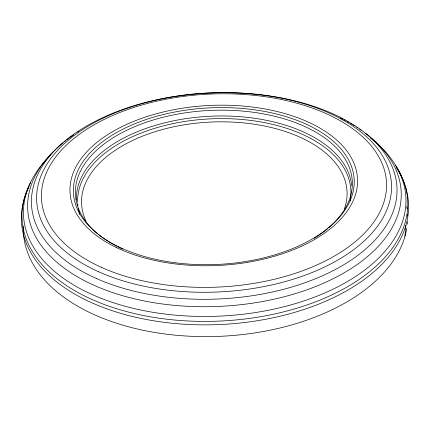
<?xml version="1.0" encoding="UTF-8"?>
<svg xmlns="http://www.w3.org/2000/svg" width="429" height="429" viewBox="0 0 429 429"><rect width="100%" height="100%" fill="white"/><g stroke="black" fill="none" stroke-linecap="round" stroke-linejoin="round"><path stroke-width="0.64" d="M404.955 236.331L405.888 225.348M85.998 221.144A132.872 75.729 -2.6 0 1 210.349 122.083A132.872 75.729 -2.6 0 1 344.428 208.821M79.853 214.645A136.733 77.724 -2.6 0 1 78.255 208.204M77.89 205.641A136.733 77.724 -2.6 0 1 77.719 203.727M77.649 202.434A136.733 77.724 -2.6 0 1 220.436 118.608A136.733 77.724 -2.6 0 1 350.026 201.094M76.421 200.07A137.854 78.024 -2.6 0 1 208.918 116.307A137.854 78.024 -2.6 0 1 351.7 185.65M97.238 233.387A138.599 77.558 -2.6 0 1 124.083 131.59A138.599 77.558 -2.6 0 1 306.22 127.172A138.599 77.558 -2.6 0 1 328.614 227.772M327.611 228.619A138.599 77.558 -2.6 0 1 314.125 238.309M122.71 249.163A138.599 77.558 -2.6 0 1 118.206 246.997M116.945 246.353A138.599 77.558 -2.6 0 1 98.257 234.229M365.406 133.188A186.947 106.124 -2.6 0 1 343.935 272.941A186.947 106.124 -2.6 0 1 98.606 287.264A186.947 106.124 -2.6 0 1 53.496 151.399M54.386 150.52A186.947 106.124 -2.6 0 1 55.754 149.212M56.682 148.343A186.947 106.124 -2.6 0 1 63.042 142.809M64.586 141.565A186.947 106.124 -2.6 0 1 65.632 140.744M66.683 139.929A186.947 106.124 -2.6 0 1 73.777 134.813M77.746 132.191A186.947 106.124 -2.6 0 1 78.898 131.456M340.213 117.991A186.947 106.124 -2.6 0 1 342.669 119.208M343.892 119.83A186.947 106.124 -2.6 0 1 345.104 120.463M346.916 121.428A186.947 106.124 -2.6 0 1 348.707 122.415M350.482 123.413A186.947 106.124 -2.6 0 1 352.236 124.437M353.389 125.123A186.947 106.124 -2.6 0 1 354.542 125.826M356.805 127.241A186.947 106.124 -2.6 0 1 357.92 127.96M359.577 129.054A186.947 106.124 -2.6 0 1 361.202 130.164M370.447 137.999A191.409 109.738 -2.6 0 1 346.192 282.244A191.409 109.738 -2.6 0 1 95.265 295.908A191.409 109.738 -2.6 0 1 50.257 155.427M395.511 165.331A193.05 111.293 -2.6 0 1 220.672 321.031A193.05 111.293 -2.6 0 1 30.464 182.738M405.512 186.84A193.726 112.173 -2.6 0 1 204.799 324.871A193.726 112.173 -2.6 0 1 29.102 186.701M396.214 167.541A193.726 112.173 -2.6 0 1 405.105 185.58M407.518 221.509A192.321 113.412 -2.6 0 1 407.298 224.201M406.762 228.244A192.321 113.412 -2.6 0 1 203.914 336.62A192.321 113.412 -2.6 0 1 23.322 225.97M406.756 206.413A192.321 113.412 -2.6 0 1 407.132 208.977M407.577 214.194A192.321 113.412 -2.6 0 1 407.641 216.173M118.736 246.852A140.535 78.373 -2.6 0 0 350.842 198.959A140.535 78.373 -2.6 0 0 171.772 112.618A140.535 78.373 -2.6 0 0 118.736 246.852M116.774 247.71A143.903 80.116 -2.6 0 0 354.198 198.305A143.903 80.116 -2.6 0 0 170.292 110.414A143.903 80.116 -2.6 0 0 116.774 247.71M101.249 267.278A172.699 96.595 -2.6 0 0 383.515 203.384A172.699 96.595 -2.6 0 0 157.196 101.072A172.699 96.595 -2.6 0 0 101.249 267.278M98.793 271.836A177.59 99.582 -2.6 0 0 388.561 205.234A177.59 99.582 -2.6 0 0 154.864 100.386A177.59 99.582 -2.6 0 0 98.793 271.836M96.23 278.426A182.936 103.116 -2.6 0 0 394.149 208.666A182.936 103.116 -2.6 0 0 152.311 100.788A182.936 103.116 -2.6 0 0 96.23 278.426"/></g></svg>
